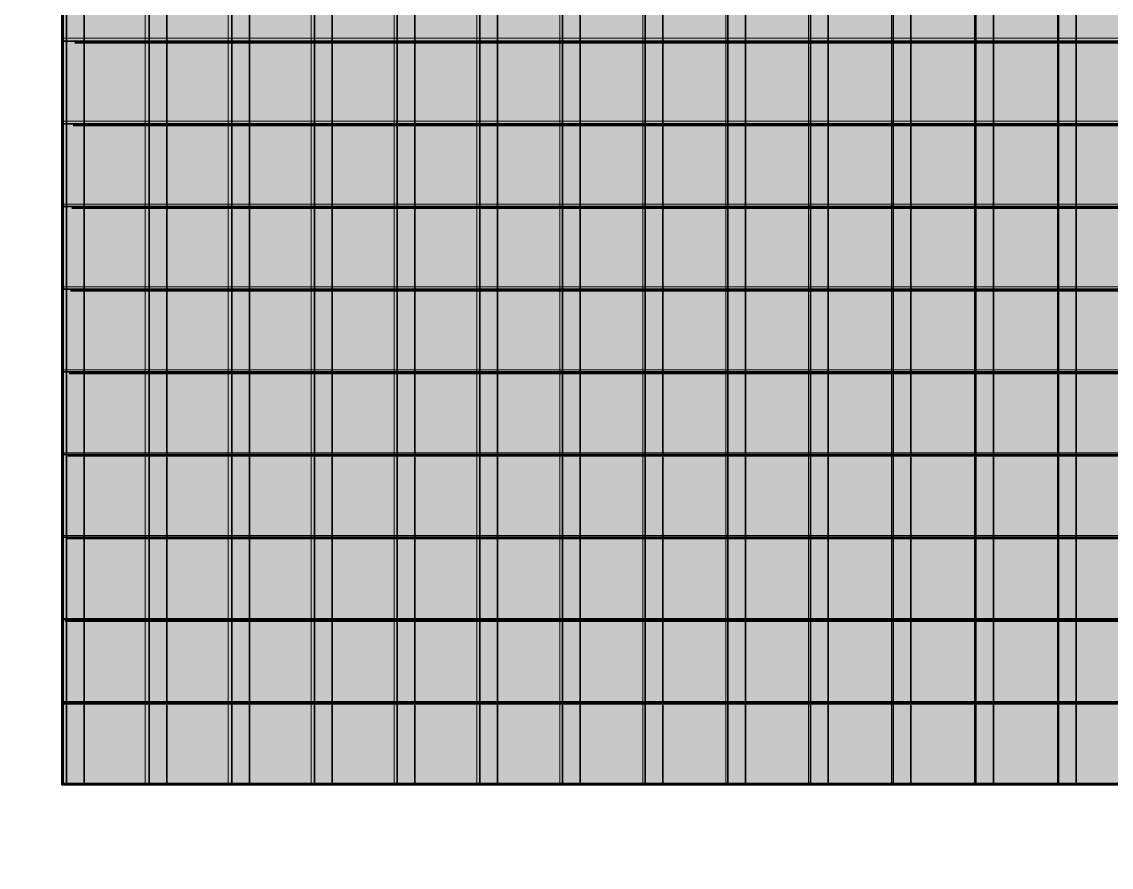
# Model space of a CAD drawing. Header units: millimetres. Extents: x -510890 to 418982, y -118257 to 141350.
# Drawn here: x -18495 to -11926, y -71686 to -66586 of the extents above; entities that cross this region are included whole.
import ezdxf

# ---------------------------------------------------------------- set-up
doc = ezdxf.new("R2010")
doc.units = ezdxf.units.MM
doc.layers.add('АР_Площадь контур', color=220, linetype='Continuous', lineweight=35, plot=False)

msp = doc.modelspace()

# ---------------------------------------------------------------- hatches: boundary and pattern name
at = {"layer": 'АР_Площадь контур', "true_color": 0x000000, "transparency": 33554687}
h = msp.add_hatch(dxfattribs=at)
h.set_pattern_fill('ANSI37', color=18, scale=157, angle=45, style=0)
h.set_pattern_definition([(90, (-128888, -126520.6), (-498.475, 0), []), (180, (-128888, -126520.6), (-6e-14, -498.475), [])])
h.paths.add_polyline_path([(-5550.5, -71165), (-18250.8, -71185.6), (-18250.5, -65060.7), (-15750.5, -65090.3), (-14850.5, -65066.3), (-14276.2, -65065.6), (-14276.2, -64764.9), (-13146.2, -64764.9), (-13146.2, -65064.9), (-12270.5, -65064.9), (-12270.3, -65064.1), (-11713.2, -65064.2), (-11688.4, -61856.6), (-5500.5, -61894.6)])
h = msp.add_hatch(dxfattribs=at)
h.set_pattern_fill('ANSI37', color=18, scale=157, angle=45, style=0)
h.set_pattern_definition([(90, (52165.44, -136001.33), (-498.475, 0), []), (180, (52165.44, -136001.33), (-6e-14, -498.475), [])])
h.paths.add_polyline_path([(-5550.8, -71185.6), (-18250.5, -71185.6), (-18148, -65035.6), (-11750.5, -65110.7), (-11700.8, -61875.6), (-5550.8, -61875.6), (-5550.8, -68685.7), (-5550.8, -69890.7)])
at = {"layer": 'АР_Площадь контур', "lineweight": 5, "ltscale": 300, "true_color": 0xb8b9bc, "transparency": 33554687}
h = msp.add_hatch(color=9, dxfattribs=at)
h.dxf.hatch_style = 1
h.paths.add_polyline_path([(-12250.5, -67685.7), (-12750.5, -67685.7)], flags=17)
h.paths.add_polyline_path([(-12250.5, -67185.7), (-12750.5, -67185.7), (-12750.5, -67685.7), (-12250.5, -67685.7)])
h.paths.add_polyline_path([(-12750.5, -67185.7), (-13250.5, -67185.7), (-13250.5, -67685.7), (-12750.5, -67685.7)])
h.paths.add_polyline_path([(-12750.5, -66185.7), (-13250.5, -66185.7), (-13250.5, -67185.7), (-12750.5, -67185.7)])
h.paths.add_polyline_path([(-13250.5, -66685.7), (-13750.5, -66685.7)], flags=17)
h.paths.add_polyline_path([(-13250.5, -66185.7), (-13750.5, -66185.7), (-13750.5, -66685.7), (-13250.5, -66685.7)])
h.paths.add_polyline_path([(-13750.5, -66185.7), (-14250.5, -66185.7), (-14250.5, -66685.7), (-13750.5, -66685.7)])
h.paths.add_polyline_path([(-13750.5, -65185.7), (-14250.5, -65185.7), (-14250.5, -66185.7), (-13750.5, -66185.7)])
h.paths.add_polyline_path([(-14250.5, -65685.7), (-14750.5, -65685.7)])
h.paths.add_polyline_path([(-14250.5, -65185.7), (-14750.5, -65185.7), (-14750.5, -65685.7), (-14250.5, -65685.7)])
h.paths.add_polyline_path([(-14750.5, -65185.7), (-15250.5, -65185.7), (-15250.5, -65685.7), (-14750.5, -65685.7)])
h.paths.add_polyline_path([(-15250.5, -64685.7), (-15750.5, -64685.7)])
h.paths.add_polyline_path([(-16250.5, -63685.7), (-16750.5, -63685.7)], flags=17)
h.paths.add_polyline_path([(-14750.5, -65035.6), (-15250.5, -65035.6), (-15250.5, -65185.7), (-14750.5, -65185.7)])
h = msp.add_hatch(color=9, dxfattribs=at)
h.dxf.hatch_style = 1
h.paths.add_polyline_path([(-17750.5, -65185.7), (-18250.5, -65185.7)], flags=17)
h.paths.add_polyline_path([(-17250.5, -65685.7), (-17750.5, -65685.7), (-17750.5, -66185.7), (-17250.5, -66185.7)])
h.paths.add_polyline_path([(-16750.5, -65685.7), (-17250.5, -65685.7), (-17250.5, -66185.7), (-16750.5, -66185.7)])
h.paths.add_polyline_path([(-16750.5, -66185.7), (-17250.5, -66185.7)], flags=17)
h.paths.add_polyline_path([(-16250.5, -65685.7), (-16750.5, -65685.7), (-16750.5, -66685.7), (-16250.5, -66685.7)])
h.paths.add_polyline_path([(-16250.5, -66685.7), (-16750.5, -66685.7), (-16750.5, -67185.7), (-16250.5, -67185.7)])
h.paths.add_polyline_path([(-15750.5, -66685.7), (-16250.5, -66685.7), (-16250.5, -67185.7), (-15750.5, -67185.7)])
h.paths.add_polyline_path([(-15750.5, -67185.7), (-16250.5, -67185.7)])
h.paths.add_polyline_path([(-15250.5, -66685.7), (-15750.5, -66685.7), (-15750.5, -67685.7), (-15250.5, -67685.7)])
h.paths.add_polyline_path([(-15250.5, -67685.7), (-15750.5, -67685.7), (-15750.5, -68185.7), (-15250.5, -68185.7)])
h.paths.add_polyline_path([(-14750.5, -67685.7), (-15250.5, -67685.7), (-15250.5, -68185.7), (-14750.5, -68185.7)])
h.paths.add_polyline_path([(-14750.5, -68185.7), (-15250.5, -68185.7)], flags=17)
h.paths.add_polyline_path([(-14250.5, -67685.7), (-14750.5, -67685.7), (-14750.5, -68685.7), (-14250.5, -68685.7)])
h.paths.add_polyline_path([(-14250.5, -68685.7), (-14750.5, -68685.7), (-14750.5, -69185.7), (-14250.5, -69185.7)])
h.paths.add_polyline_path([(-13750.5, -68685.7), (-14250.5, -68685.7), (-14250.5, -69185.7), (-13750.5, -69185.7)])
h.paths.add_polyline_path([(-13750.5, -69185.7), (-14250.5, -69185.7)], flags=17)
h.paths.add_polyline_path([(-13250.5, -68685.7), (-13750.5, -68685.7), (-13750.5, -69685.7), (-13250.5, -69685.7)])
h.paths.add_polyline_path([(-13250.5, -69685.7), (-13750.5, -69685.7), (-13750.5, -70185.7), (-13250.5, -70185.7)])
h.paths.add_polyline_path([(-12750.5, -69685.7), (-13250.5, -69685.7), (-13250.5, -70185.7), (-12750.5, -70185.7)])
h.paths.add_polyline_path([(-12750.5, -70185.7), (-12750.5, -70685.7)], flags=17)
h.paths.add_polyline_path([(-12250.5, -69685.7), (-12750.5, -69685.7), (-12750.5, -70685.7), (-12250.5, -70685.7)])
h.paths.add_polyline_path([(-12250.5, -70685.7), (-12750.5, -70685.7), (-12750.5, -71185.7), (-12250.5, -71185.7)])
h.paths.add_polyline_path([(-17250.5, -65035.6), (-17750.5, -65035.6), (-17750.5, -65685.7), (-17250.5, -65685.7)])
h.paths.add_polyline_path([(-17750.5, -65035.6), (-18250.5, -65035.6), (-18250.5, -65185.7), (-17750.5, -65185.7)])
at = {"layer": 'АР_Площадь контур', "lineweight": 5, "ltscale": 300, "true_color": 0x828487, "transparency": 33554687}
h = msp.add_hatch(color=252, dxfattribs=at)
h.dxf.hatch_style = 1
h.paths.add_polyline_path([(-12750.5, -70685.7), (-13250.5, -70685.7), (-13250.5, -71185.7), (-12750.5, -71185.7)])
h.paths.add_polyline_path([(-12750.5, -70185.7), (-13250.5, -70185.7), (-13250.5, -70685.7), (-12750.5, -70685.7)])
h.paths.add_polyline_path([(-13250.5, -70185.7), (-13750.5, -70185.7), (-13750.5, -70685.7), (-13250.5, -70685.7)])
h.paths.add_polyline_path([(-13750.5, -70185.7), (-14250.5, -70185.7), (-14250.5, -70685.7), (-13750.5, -70685.7)])
h.paths.add_polyline_path([(-13750.5, -69685.7), (-14250.5, -69685.7), (-14250.5, -70185.7), (-13750.5, -70185.7)])
h.paths.add_polyline_path([(-13750.5, -69185.7), (-14250.5, -69185.7), (-14250.5, -69685.7), (-13750.5, -69685.7)])
h.paths.add_polyline_path([(-14250.5, -69185.7), (-14750.5, -69185.7), (-14750.5, -69685.7), (-14250.5, -69685.7)])
h.paths.add_polyline_path([(-14750.5, -69185.7), (-15250.5, -69185.7), (-15250.5, -69685.7), (-14750.5, -69685.7)])
h.paths.add_polyline_path([(-14750.5, -68685.7), (-15250.5, -68685.7), (-15250.5, -69185.7), (-14750.5, -69185.7)])
h.paths.add_polyline_path([(-14750.5, -68185.7), (-15250.5, -68185.7), (-15250.5, -68685.7), (-14750.5, -68685.7)])
h.paths.add_polyline_path([(-15250.5, -68185.7), (-15750.5, -68185.7), (-15750.5, -68685.7), (-15250.5, -68685.7)])
h.paths.add_polyline_path([(-15750.5, -68185.7), (-16250.5, -68185.7), (-16250.5, -68685.7), (-15750.5, -68685.7)])
h.paths.add_polyline_path([(-15750.5, -67685.7), (-16250.5, -67685.7), (-16250.5, -68185.7), (-15750.5, -68185.7)])
h.paths.add_polyline_path([(-15750.5, -67185.7), (-16250.5, -67185.7), (-16250.5, -67685.7), (-15750.5, -67685.7)])
h.paths.add_polyline_path([(-16250.5, -67185.7), (-16750.5, -67185.7), (-16750.5, -67685.7), (-16250.5, -67685.7)])
h.paths.add_polyline_path([(-16750.5, -67185.7), (-17250.5, -67185.7), (-17250.5, -67685.7), (-16750.5, -67685.7)])
h.paths.add_polyline_path([(-16750.5, -66685.7), (-17250.5, -66685.7), (-17250.5, -67185.7), (-16750.5, -67185.7)])
h.paths.add_polyline_path([(-16750.5, -66185.7), (-17250.5, -66185.7), (-17250.5, -66685.7), (-16750.5, -66685.7)])
h.paths.add_polyline_path([(-17250.5, -66185.7), (-17750.5, -66185.7), (-17750.5, -66685.7), (-17250.5, -66685.7)])
h.paths.add_polyline_path([(-17750.5, -66185.7), (-18250.5, -66185.7), (-18250.5, -66685.7), (-17750.5, -66685.7)])
h.paths.add_polyline_path([(-17750.5, -65685.7), (-18250.5, -65685.7), (-18250.5, -66185.7), (-17750.5, -66185.7)])
h.paths.add_polyline_path([(-17750.5, -65254.9), (-18250.5, -65254.9), (-18250.5, -65685.7), (-17750.5, -65685.7)])
h.paths.add_polyline_path([(-17750.5, -65185.7), (-18250.5, -65185.7), (-18250.5, -65254.9), (-17750.5, -65254.9)])
h = msp.add_hatch(color=252, dxfattribs=at)
h.dxf.hatch_style = 1
h.paths.add_polyline_path([(-6750.5, -70685.7), (-7250.5, -70685.7), (-7250.5, -71185.7), (-6750.5, -71185.7)])
h.paths.add_polyline_path([(-6750.5, -70185.7), (-7250.5, -70185.7), (-7250.5, -70685.7), (-6750.5, -70685.7)])
h.paths.add_polyline_path([(-7250.5, -70185.7), (-7750.5, -70185.7), (-7750.5, -70685.7), (-7250.5, -70685.7)])
h.paths.add_polyline_path([(-7750.5, -70185.7), (-8250.5, -70185.7), (-8250.5, -70685.7), (-7750.5, -70685.7)])
h.paths.add_polyline_path([(-7750.5, -69685.7), (-8250.5, -69685.7), (-8250.5, -70185.7), (-7750.5, -70185.7)])
h.paths.add_polyline_path([(-7750.5, -69185.7), (-8250.5, -69185.7), (-8250.5, -69685.7), (-7750.5, -69685.7)])
h.paths.add_polyline_path([(-8250.5, -69185.7), (-8750.5, -69185.7), (-8750.5, -69685.7), (-8250.5, -69685.7)])
h.paths.add_polyline_path([(-8750.5, -69185.7), (-9250.5, -69185.7), (-9250.5, -69685.7), (-8750.5, -69685.7)])
h.paths.add_polyline_path([(-8750.5, -68685.7), (-9250.5, -68685.7), (-9250.5, -69185.7), (-8750.5, -69185.7)])
h.paths.add_polyline_path([(-8750.5, -68185.7), (-9250.5, -68185.7), (-9250.5, -68685.7), (-8750.5, -68685.7)])
h.paths.add_polyline_path([(-9250.5, -68185.7), (-9750.5, -68185.7), (-9750.5, -68685.7), (-9250.5, -68685.7)])
h.paths.add_polyline_path([(-9750.5, -68185.7), (-10250.5, -68185.7), (-10250.5, -68685.7), (-9750.5, -68685.7)])
h.paths.add_polyline_path([(-9750.5, -67685.7), (-10250.5, -67685.7), (-10250.5, -68185.7), (-9750.5, -68185.7)])
h.paths.add_polyline_path([(-9750.5, -67185.7), (-10250.5, -67185.7), (-10250.5, -67685.7), (-9750.5, -67685.7)])
h.paths.add_polyline_path([(-10250.5, -67185.7), (-10750.5, -67185.7), (-10750.5, -67685.7), (-10250.5, -67685.7)])
h.paths.add_polyline_path([(-10750.5, -67185.7), (-11250.5, -67185.7), (-11250.5, -67685.7), (-10750.5, -67685.7)])
h.paths.add_polyline_path([(-10750.5, -66685.7), (-11250.5, -66685.7), (-11250.5, -67185.7), (-10750.5, -67185.7)])
h.paths.add_polyline_path([(-10750.5, -66185.7), (-11250.5, -66185.7), (-11250.5, -66685.7), (-10750.5, -66685.7)])
h.paths.add_polyline_path([(-11250.5, -66185.7), (-11750.5, -66185.7), (-11750.5, -66685.7), (-11250.5, -66685.7)])
h.paths.add_polyline_path([(-11750.5, -66185.7), (-12250.5, -66185.7), (-12250.5, -66685.7), (-11750.5, -66685.7)])
h.paths.add_polyline_path([(-11750.5, -65685.7), (-12250.5, -65685.7), (-12250.5, -66185.7), (-11750.5, -66185.7)])
h.paths.add_polyline_path([(-11750.5, -65254.9), (-12250.5, -65254.9), (-12250.5, -65685.7), (-11750.5, -65685.7)])
h.paths.add_polyline_path([(-11750.5, -65185.7), (-12250.5, -65185.7), (-12250.5, -65254.9), (-11750.5, -65254.9)])
at = {"layer": 'АР_Площадь контур', "lineweight": 5, "ltscale": 300, "transparency": 33554687}
h = msp.add_hatch(color=252, dxfattribs=at)
h.dxf.hatch_style = 1
h.paths.add_polyline_path([(-15750.5, -66185.7), (-16250.5, -66185.7), (-16250.5, -66685.7), (-15750.5, -66685.7)])
h = msp.add_hatch(color=252, dxfattribs=at)
h.dxf.hatch_style = 1
h.paths.add_polyline_path([(-15250.5, -66185.7), (-15750.5, -66185.7), (-15750.5, -66685.7), (-15250.5, -66685.7)])
h = msp.add_hatch(color=252, dxfattribs=at)
h.dxf.hatch_style = 1
h.paths.add_polyline_path([(-14750.5, -66185.7), (-15250.5, -66185.7), (-15250.5, -66685.7), (-14750.5, -66685.7)])
at = {"layer": 'АР_Площадь контур', "lineweight": 5, "ltscale": 300, "true_color": 0x828487, "transparency": 33554687}
h = msp.add_hatch(color=252, dxfattribs=at)
h.dxf.hatch_style = 1
h.paths.add_polyline_path([(-14250.6, -66185.7), (-14750.6, -66185.7), (-14750.6, -66685.7), (-14250.6, -66685.7)])
at = {"layer": 'АР_Площадь контур', "lineweight": 5, "ltscale": 300, "transparency": 33554687}
h = msp.add_hatch(color=252, dxfattribs=at)
h.dxf.hatch_style = 1
h.paths.add_polyline_path([(-12250.5, -66185.7), (-12750.5, -66185.7), (-12750.5, -66685.7), (-12250.5, -66685.7)])
h = msp.add_hatch(color=252, dxfattribs=at)
h.dxf.hatch_style = 1
h.paths.add_polyline_path([(-17750.5, -66685.7), (-18250.5, -66685.7), (-18250.5, -67185.7), (-17750.5, -67185.7)])
h.paths.add_polyline_path([(-17750.5, -67185.7), (-18250.5, -67185.7)], flags=17)
h.paths.add_polyline_path([(-17250.5, -66685.7), (-17750.5, -66685.7), (-17750.5, -67685.7), (-17250.5, -67685.7)])
h.paths.add_polyline_path([(-17250.5, -67685.7), (-17750.5, -67685.7), (-17750.5, -68185.7), (-17250.5, -68185.7)])
h.paths.add_polyline_path([(-16750.5, -67685.7), (-17250.5, -67685.7), (-17250.5, -68185.7), (-16750.5, -68185.7)])
h.paths.add_polyline_path([(-16750.5, -68185.7), (-17250.5, -68185.7)], flags=17)
h.paths.add_polyline_path([(-16250.5, -67685.7), (-16750.5, -67685.7), (-16750.5, -68685.7), (-16250.5, -68685.7)])
h.paths.add_polyline_path([(-16250.5, -68685.7), (-16750.5, -68685.7), (-16750.5, -69185.7), (-16250.5, -69185.7)])
h.paths.add_polyline_path([(-15750.5, -68685.7), (-16250.5, -68685.7), (-16250.5, -69185.7), (-15750.5, -69185.7)])
h.paths.add_polyline_path([(-15750.5, -69185.7), (-16250.5, -69185.7)], flags=17)
h.paths.add_polyline_path([(-15250.5, -68685.7), (-15750.5, -68685.7), (-15750.5, -69685.7), (-15250.5, -69685.7)])
h.paths.add_polyline_path([(-15250.5, -69685.7), (-15750.5, -69685.7), (-15750.5, -70185.7), (-15250.5, -70185.7)])
h.paths.add_polyline_path([(-14750.5, -69685.7), (-15250.5, -69685.7), (-15250.5, -70185.7), (-14750.5, -70185.7)])
h.paths.add_polyline_path([(-14750.5, -70185.7), (-15250.5, -70185.7)], flags=17)
h.paths.add_polyline_path([(-14250.5, -69685.7), (-14750.5, -69685.7), (-14750.5, -70685.7), (-14250.5, -70685.7)])
h.paths.add_polyline_path([(-14250.5, -70685.7), (-14750.5, -70685.7), (-14750.5, -71185.7), (-14250.5, -71185.7)])
h.paths.add_polyline_path([(-13250.5, -70685.7), (-14250.5, -70685.7), (-14250.5, -71185.7), (-13250.5, -71185.7)])
h = msp.add_hatch(color=252, dxfattribs=at)
h.dxf.hatch_style = 1
h.paths.add_polyline_path([(-14750.5, -66685.7), (-15250.5, -66685.7), (-15250.5, -67185.7), (-14750.5, -67185.7)])
at = {"layer": 'АР_Площадь контур', "lineweight": 5, "ltscale": 300, "true_color": 0x828487, "transparency": 33554687}
h = msp.add_hatch(color=252, dxfattribs=at)
h.dxf.hatch_style = 1
h.paths.add_polyline_path([(-14250.6, -66685.7), (-14750.6, -66685.7), (-14750.6, -67185.7), (-14250.6, -67185.7)])
h = msp.add_hatch(color=252, dxfattribs=at)
h.dxf.hatch_style = 1
h.paths.add_polyline_path([(-13750.6, -66685.7), (-14250.6, -66685.7), (-14250.6, -67185.7), (-13750.6, -67185.7)])
h = msp.add_hatch(color=252, dxfattribs=at)
h.dxf.hatch_style = 1
h.paths.add_polyline_path([(-13250.6, -66685.7), (-13750.6, -66685.7), (-13750.6, -67185.7), (-13250.6, -67185.7)])
at = {"layer": 'АР_Площадь контур', "lineweight": 5, "ltscale": 300, "transparency": 33554687}
h = msp.add_hatch(color=252, dxfattribs=at)
h.dxf.hatch_style = 1
h.paths.add_polyline_path([(-12250.5, -66685.7), (-12750.5, -66685.7), (-12750.5, -67185.7), (-12250.5, -67185.7)])
h = msp.add_hatch(color=252, dxfattribs=at)
h.dxf.hatch_style = 1
h.paths.add_polyline_path([(-11750.5, -66685.7), (-12250.5, -66685.7), (-12250.5, -67185.7), (-11750.5, -67185.7)])
h.paths.add_polyline_path([(-11750.5, -67185.7), (-12250.5, -67185.7)], flags=17)
h.paths.add_polyline_path([(-11250.5, -66685.7), (-11750.5, -66685.7), (-11750.5, -67685.7), (-11250.5, -67685.7)])
h.paths.add_polyline_path([(-11250.5, -67685.7), (-11750.5, -67685.7), (-11750.5, -68185.7), (-11250.5, -68185.7)])
h.paths.add_polyline_path([(-10750.5, -67685.7), (-11250.5, -67685.7), (-11250.5, -68185.7), (-10750.5, -68185.7)])
h.paths.add_polyline_path([(-10750.5, -68185.7), (-11250.5, -68185.7)], flags=17)
h.paths.add_polyline_path([(-10250.5, -67685.7), (-10750.5, -67685.7), (-10750.5, -68685.7), (-10250.5, -68685.7)])
h.paths.add_polyline_path([(-10250.5, -68685.7), (-10750.5, -68685.7), (-10750.5, -69185.7), (-10250.5, -69185.7)])
h.paths.add_polyline_path([(-9750.5, -68685.7), (-10250.5, -68685.7), (-10250.5, -69185.7), (-9750.5, -69185.7)])
h.paths.add_polyline_path([(-9750.5, -69185.7), (-10250.5, -69185.7)], flags=17)
h.paths.add_polyline_path([(-9250.5, -68685.7), (-9750.5, -68685.7), (-9750.5, -69685.7), (-9250.5, -69685.7)])
h.paths.add_polyline_path([(-9250.5, -69685.7), (-9750.5, -69685.7), (-9750.5, -70185.7), (-9250.5, -70185.7)])
h.paths.add_polyline_path([(-8750.5, -69685.7), (-9250.5, -69685.7), (-9250.5, -70185.7), (-8750.5, -70185.7)])
h.paths.add_polyline_path([(-8750.5, -70185.7), (-9250.5, -70185.7)], flags=17)
h.paths.add_polyline_path([(-8250.5, -69685.7), (-8750.5, -69685.7), (-8750.5, -70685.7), (-8250.5, -70685.7)])
h.paths.add_polyline_path([(-8250.5, -70685.7), (-8750.5, -70685.7), (-8750.5, -71185.7), (-8250.5, -71185.7)])
h.paths.add_polyline_path([(-7250.5, -70685.7), (-8250.5, -70685.7), (-8250.5, -71185.7), (-7250.5, -71185.7)])
at = {"layer": 'АР_Площадь контур', "lineweight": 5, "ltscale": 300, "true_color": 0xb8b9bc, "transparency": 33554687}
h = msp.add_hatch(color=9, dxfattribs=at)
h.dxf.hatch_style = 1
h.paths.add_polyline_path([(-14750.5, -70685.7), (-15250.5, -70685.7), (-15250.5, -71185.7), (-14750.5, -71185.7)])
h.paths.add_polyline_path([(-14750.5, -70185.7), (-15250.5, -70185.7), (-15250.5, -70685.7), (-14750.5, -70685.7)])
h.paths.add_polyline_path([(-15250.5, -70185.7), (-15750.5, -70185.7), (-15750.5, -70685.7), (-15250.5, -70685.7)])
h.paths.add_polyline_path([(-15750.5, -70185.7), (-16250.5, -70185.7), (-16250.5, -70685.7), (-15750.5, -70685.7)])
h.paths.add_polyline_path([(-15750.5, -69685.7), (-16250.5, -69685.7), (-16250.5, -70185.7), (-15750.5, -70185.7)])
h.paths.add_polyline_path([(-15750.5, -69185.7), (-16250.5, -69185.7), (-16250.5, -69685.7), (-15750.5, -69685.7)])
h.paths.add_polyline_path([(-16250.5, -69185.7), (-16750.5, -69185.7), (-16750.5, -69685.7), (-16250.5, -69685.7)])
h.paths.add_polyline_path([(-16750.5, -69185.7), (-17250.5, -69185.7), (-17250.5, -69685.7), (-16750.5, -69685.7)])
h.paths.add_polyline_path([(-16750.5, -68685.7), (-17250.5, -68685.7), (-17250.5, -69185.7), (-16750.5, -69185.7)])
h.paths.add_polyline_path([(-16750.5, -68185.7), (-17250.5, -68185.7), (-17250.5, -68685.7), (-16750.5, -68685.7)])
h.paths.add_polyline_path([(-17250.5, -68185.7), (-17750.5, -68185.7), (-17750.5, -68685.7), (-17250.5, -68685.7)])
h.paths.add_polyline_path([(-17750.5, -68185.7), (-18250.5, -68185.7), (-18250.5, -68685.7), (-17750.5, -68685.7)])
h.paths.add_polyline_path([(-17750.5, -67685.7), (-18250.5, -67685.7), (-18250.5, -68185.7), (-17750.5, -68185.7)])
h.paths.add_polyline_path([(-17750.5, -67185.7), (-18250.5, -67185.7), (-18250.5, -67685.7), (-17750.5, -67685.7)])
at = {"layer": 'АР_Площадь контур', "lineweight": 5, "ltscale": 300, "transparency": 33554687}
h = msp.add_hatch(color=252, dxfattribs=at)
h.dxf.hatch_style = 1
h.paths.add_polyline_path([(-14750.5, -67185.7), (-15250.5, -67185.7), (-15250.5, -67685.7), (-14750.5, -67685.7)])
h = msp.add_hatch(color=252, dxfattribs=at)
h.dxf.hatch_style = 1
h.paths.add_polyline_path([(-14250.5, -67185.7), (-14750.5, -67185.7), (-14750.5, -67685.7), (-14250.5, -67685.7)])
h = msp.add_hatch(color=252, dxfattribs=at)
h.dxf.hatch_style = 1
h.paths.add_polyline_path([(-13750.5, -67185.7), (-14250.5, -67185.7), (-14250.5, -67685.7), (-13750.5, -67685.7)])
at = {"layer": 'АР_Площадь контур', "lineweight": 5, "ltscale": 300, "true_color": 0x828487, "transparency": 33554687}
h = msp.add_hatch(color=252, dxfattribs=at)
h.dxf.hatch_style = 1
h.paths.add_polyline_path([(-13250.6, -67185.7), (-13750.6, -67185.7), (-13750.6, -67685.7), (-13250.6, -67685.7)])
at = {"layer": 'АР_Площадь контур', "lineweight": 5, "ltscale": 300, "true_color": 0xb8b9bc, "transparency": 33554687}
h = msp.add_hatch(color=9, dxfattribs=at)
h.dxf.hatch_style = 1
h.paths.add_polyline_path([(-8750.5, -70685.7), (-9250.5, -70685.7), (-9250.5, -71185.7), (-8750.5, -71185.7)])
h.paths.add_polyline_path([(-8750.5, -70185.7), (-9250.5, -70185.7), (-9250.5, -70685.7), (-8750.5, -70685.7)])
h.paths.add_polyline_path([(-9250.5, -70185.7), (-9750.5, -70185.7), (-9750.5, -70685.7), (-9250.5, -70685.7)])
h.paths.add_polyline_path([(-9750.5, -70185.7), (-10250.5, -70185.7), (-10250.5, -70685.7), (-9750.5, -70685.7)])
h.paths.add_polyline_path([(-9750.5, -69685.7), (-10250.5, -69685.7), (-10250.5, -70185.7), (-9750.5, -70185.7)])
h.paths.add_polyline_path([(-9750.5, -69185.7), (-10250.5, -69185.7), (-10250.5, -69685.7), (-9750.5, -69685.7)])
h.paths.add_polyline_path([(-10250.5, -69185.7), (-10750.5, -69185.7), (-10750.5, -69685.7), (-10250.5, -69685.7)])
h.paths.add_polyline_path([(-10750.5, -69185.7), (-11250.5, -69185.7), (-11250.5, -69685.7), (-10750.5, -69685.7)])
h.paths.add_polyline_path([(-10750.5, -68685.7), (-11250.5, -68685.7), (-11250.5, -69185.7), (-10750.5, -69185.7)])
h.paths.add_polyline_path([(-10750.5, -68185.7), (-11250.5, -68185.7), (-11250.5, -68685.7), (-10750.5, -68685.7)])
h.paths.add_polyline_path([(-11250.5, -68185.7), (-11750.5, -68185.7), (-11750.5, -68685.7), (-11250.5, -68685.7)])
h.paths.add_polyline_path([(-11750.5, -68185.7), (-12250.5, -68185.7), (-12250.5, -68685.7), (-11750.5, -68685.7)])
h.paths.add_polyline_path([(-11750.5, -67685.7), (-12250.5, -67685.7), (-12250.5, -68185.7), (-11750.5, -68185.7)])
h.paths.add_polyline_path([(-11750.5, -67185.7), (-12250.5, -67185.7), (-12250.5, -67685.7), (-11750.5, -67685.7)])
at = {"layer": 'АР_Площадь контур', "lineweight": 5, "ltscale": 300, "transparency": 33554687}
h = msp.add_hatch(color=252, dxfattribs=at)
h.dxf.hatch_style = 1
h.paths.add_polyline_path([(-13750.5, -67685.7), (-14250.5, -67685.7), (-14250.5, -68185.7), (-13750.5, -68185.7)])
at = {"layer": 'АР_Площадь контур', "lineweight": 5, "ltscale": 300, "true_color": 0x828487, "transparency": 33554687}
h = msp.add_hatch(color=252, dxfattribs=at)
h.dxf.hatch_style = 1
h.paths.add_polyline_path([(-13250.6, -67685.7), (-13750.6, -67685.7), (-13750.6, -68185.7), (-13250.6, -68185.7)])
h = msp.add_hatch(color=252, dxfattribs=at)
h.dxf.hatch_style = 1
h.paths.add_polyline_path([(-12750.6, -67685.7), (-13250.6, -67685.7), (-13250.6, -68185.7), (-12750.6, -68185.7)])
h = msp.add_hatch(color=252, dxfattribs=at)
h.dxf.hatch_style = 1
h.paths.add_polyline_path([(-12250.6, -67685.7), (-12750.6, -67685.7), (-12750.6, -68185.7), (-12250.6, -68185.7)])
at = {"layer": 'АР_Площадь контур', "lineweight": 5, "ltscale": 300, "transparency": 33554687}
h = msp.add_hatch(color=252, dxfattribs=at)
h.dxf.hatch_style = 1
h.paths.add_polyline_path([(-13750.5, -68185.7), (-14250.5, -68185.7), (-14250.5, -68685.7), (-13750.5, -68685.7)])
h = msp.add_hatch(color=252, dxfattribs=at)
h.dxf.hatch_style = 1
h.paths.add_polyline_path([(-13250.5, -68185.7), (-13750.5, -68185.7), (-13750.5, -68685.7), (-13250.5, -68685.7)])
h = msp.add_hatch(color=252, dxfattribs=at)
h.dxf.hatch_style = 1
h.paths.add_polyline_path([(-12750.5, -68185.7), (-13250.5, -68185.7), (-13250.5, -68685.7), (-12750.5, -68685.7)])
at = {"layer": 'АР_Площадь контур', "lineweight": 5, "ltscale": 300, "true_color": 0x828487, "transparency": 33554687}
h = msp.add_hatch(color=252, dxfattribs=at)
h.dxf.hatch_style = 1
h.paths.add_polyline_path([(-12250.6, -68185.7), (-12750.6, -68185.7), (-12750.6, -68685.7), (-12250.6, -68685.7)])
at = {"layer": 'АР_Площадь контур', "lineweight": 5, "ltscale": 300, "transparency": 33554687}
h = msp.add_hatch(color=252, dxfattribs=at)
h.dxf.hatch_style = 1
h.paths.add_polyline_path([(-19250.5, -68685.7), (-19750.5, -68685.7)], flags=17)
h.paths.add_polyline_path([(-18250.5, -69685.7), (-18750.5, -69685.7)], flags=17)
h.paths.add_polyline_path([(-17750.5, -69185.7), (-18250.5, -69185.7), (-18250.5, -70185.7), (-17750.5, -70185.7)])
h.paths.add_polyline_path([(-17750.5, -70185.7), (-18250.5, -70185.7), (-18250.5, -70685.7), (-17750.5, -70685.7)])
h.paths.add_polyline_path([(-17250.5, -70185.7), (-17750.5, -70185.7), (-17750.5, -70685.7), (-17250.5, -70685.7)])
h.paths.add_polyline_path([(-17250.5, -70685.7), (-17750.5, -70685.7)], flags=17)
h.paths.add_polyline_path([(-16750.5, -70185.7), (-17250.5, -70185.7), (-17250.5, -71185.7), (-16750.5, -71185.7)])
h.paths.add_polyline_path([(-16250.5, -71685.7), (-16750.5, -71685.7)], flags=17)
at = {"layer": 'АР_Площадь контур', "lineweight": 5, "ltscale": 300, "true_color": 0x828487, "transparency": 33554687}
h = msp.add_hatch(color=252, dxfattribs=at)
h.dxf.hatch_style = 1
h.paths.add_polyline_path([(-18250.8, -68686.1), (-18250.8, -69185.7), (-18250.5, -69185.7), (-18250.5, -68686.1)])
h = msp.add_hatch(color=252, dxfattribs=at)
h.dxf.hatch_style = 1
h.paths.add_polyline_path([(-17750.5, -69185.7), (-18250.5, -69185.7)])
h.paths.add_polyline_path([(-17250.5, -68685.7), (-17750.5, -68685.7), (-17750.5, -69685.7), (-17250.5, -69685.7)])
h.paths.add_polyline_path([(-17250.5, -69685.7), (-17750.5, -69685.7), (-17750.5, -70185.7), (-17250.5, -70185.7)])
h.paths.add_polyline_path([(-16250.5, -69685.7), (-17250.5, -69685.7), (-17250.5, -70185.7), (-16250.5, -70185.7)])
h.paths.add_polyline_path([(-17750.5, -68685.7), (-18250.5, -68685.7), (-18250.5, -69185.7), (-17750.5, -69185.7)])
h.paths.add_polyline_path([(-16750.5, -70185.7), (-16750.5, -70685.7)], flags=17)
h.paths.add_polyline_path([(-16250.5, -70238.2), (-16250.5, -70185.7), (-16586.6, -70185.7), (-16750.5, -70185.7), (-16750.5, -70685.7), (-16250.5, -70685.7)])
h.paths.add_polyline_path([(-16250.5, -70685.7), (-16750.5, -70685.7), (-16750.5, -71185.7), (-16250.5, -71185.7)])
h.paths.add_polyline_path([(-15250.5, -70685.7), (-16250.5, -70685.7), (-16250.5, -71185.7), (-15250.5, -71185.7)])
at = {"layer": 'АР_Площадь контур', "lineweight": 5, "ltscale": 300, "transparency": 33554687}
h = msp.add_hatch(color=252, dxfattribs=at)
h.dxf.hatch_style = 1
h.paths.add_polyline_path([(-13250.5, -68685.7), (-13750.5, -68685.7)], flags=17)
h.paths.add_polyline_path([(-12250.5, -69685.7), (-12750.5, -69685.7)], flags=17)
h.paths.add_polyline_path([(-11750.5, -69185.7), (-12250.5, -69185.7), (-12250.5, -70185.7), (-11750.5, -70185.7)])
h.paths.add_polyline_path([(-11750.5, -70185.7), (-12250.5, -70185.7), (-12250.5, -70685.7), (-11750.5, -70685.7)])
h.paths.add_polyline_path([(-11250.5, -70185.7), (-11750.5, -70185.7), (-11750.5, -70685.7), (-11250.5, -70685.7)])
h.paths.add_polyline_path([(-11250.5, -70685.7), (-11750.5, -70685.7)], flags=17)
h.paths.add_polyline_path([(-10750.5, -70185.7), (-11250.5, -70185.7), (-11250.5, -71185.7), (-10750.5, -71185.7)])
h.paths.add_polyline_path([(-10250.5, -71685.7), (-10750.5, -71685.7)], flags=17)
h = msp.add_hatch(color=252, dxfattribs=at)
h.dxf.hatch_style = 1
h.paths.add_polyline_path([(-12750.5, -68685.7), (-13250.5, -68685.7), (-13250.5, -69185.7), (-12750.5, -69185.7)])
at = {"layer": 'АР_Площадь контур', "lineweight": 5, "ltscale": 300, "true_color": 0x828487, "transparency": 33554687}
h = msp.add_hatch(color=252, dxfattribs=at)
h.dxf.hatch_style = 1
h.paths.add_polyline_path([(-12250.6, -68685.7), (-12750.6, -68685.7), (-12750.6, -69185.7), (-12250.6, -69185.7)])
h = msp.add_hatch(color=252, dxfattribs=at)
h.dxf.hatch_style = 1
h.paths.add_polyline_path([(-11750.5, -69185.7), (-12250.5, -69185.7)])
h.paths.add_polyline_path([(-11250.5, -68685.7), (-11750.5, -68685.7), (-11750.5, -69685.7), (-11250.5, -69685.7)])
h.paths.add_polyline_path([(-11250.5, -69685.7), (-11750.5, -69685.7), (-11750.5, -70185.7), (-11250.5, -70185.7)])
h.paths.add_polyline_path([(-10250.5, -69685.7), (-11250.5, -69685.7), (-11250.5, -70185.7), (-10250.5, -70185.7)])
h.paths.add_polyline_path([(-11750.5, -68685.7), (-12250.5, -68685.7), (-12250.5, -69185.7), (-11750.5, -69185.7)])
h.paths.add_polyline_path([(-10750.5, -70185.7), (-10750.5, -70685.7)], flags=17)
h.paths.add_polyline_path([(-10250.5, -70238.2), (-10250.5, -70185.7), (-10586.6, -70185.7), (-10750.5, -70185.7), (-10750.5, -70685.7), (-10250.5, -70685.7)])
h.paths.add_polyline_path([(-10250.5, -70685.7), (-10750.5, -70685.7), (-10750.5, -71185.7), (-10250.5, -71185.7)])
h.paths.add_polyline_path([(-9250.5, -70685.7), (-10250.5, -70685.7), (-10250.5, -71185.7), (-9250.5, -71185.7)])
at = {"layer": 'АР_Площадь контур', "lineweight": 5, "ltscale": 300, "transparency": 33554687}
h = msp.add_hatch(color=252, dxfattribs=at)
h.dxf.hatch_style = 1
h.paths.add_polyline_path([(-18250.8, -69185.7), (-18250.8, -69685.7), (-18250.5, -69685.7), (-18250.5, -69185.7)])
h = msp.add_hatch(color=252, dxfattribs=at)
h.dxf.hatch_style = 1
h.paths.add_polyline_path([(-12750.5, -69185.7), (-13250.5, -69185.7), (-13250.5, -69685.7), (-12750.5, -69685.7)])
h = msp.add_hatch(color=252, dxfattribs=at)
h.dxf.hatch_style = 1
h.paths.add_polyline_path([(-12250.5, -69185.7), (-12750.5, -69185.7), (-12750.5, -69685.7), (-12250.5, -69685.7)])
at = {"layer": 'АР_Площадь контур', "lineweight": 5, "ltscale": 300, "true_color": 0xc7c8ca, "transparency": 33554687}
h = msp.add_hatch(color=9, dxfattribs=at)
h.dxf.hatch_style = 1
h.paths.add_polyline_path([(-18250.8, -69685.7), (-18250.8, -70185.7), (-18250.5, -70185.7), (-18250.5, -69685.7)])
h = msp.add_hatch(color=9, dxfattribs=at)
h.dxf.hatch_style = 1
h.paths.add_polyline_path([(-18250.8, -71185.6), (-17850.9, -71185.7), (-17250.5, -71185.7), (-17250.5, -70685.7), (-18250.5, -70685.7), (-18250.5, -70837)])
h = msp.add_hatch(color=9, dxfattribs=at)
h.dxf.hatch_style = 1
h.paths.add_polyline_path([(-12250.8, -71185.6), (-11850.9, -71185.7), (-11250.5, -71185.7), (-11250.5, -70685.7), (-12250.5, -70685.7), (-12250.5, -70837)])

# ---------------------------------------------------------------- linework, layer by layer
at = {"layer": 'АР_Площадь контур', "lineweight": 60}
msp.add_lwpolyline([(-17094.7, -65035.6), (-17900.8, -65035.6), (-17900.8, -65435.6), (-18250.5, -65435.7), (-18250.5, -71185.6), (-5550.8, -71185.6), (-5550.8, -61875.6), (-11700.8, -61875.6), (-11700.8, -65035.6), (-15594.7, -65035.6)], dxfattribs=at)
at = {"layer": 'АР_Площадь контур', "lineweight": 5, "ltscale": 300}
for points in [[(-18250.8, -71185.6), (-18250.6, -65035.6)], [(-17750.5, -66685.7), (-17750.5, -66185.7), (-18250.5, -66185.7), (-18250.5, -66685.7), (-17750.5, -66685.7)], [(-17250.5, -66685.7), (-17250.5, -66185.7), (-17750.5, -66185.7), (-17750.5, -66685.7), (-17250.5, -66685.7)], [(-16750.5, -66685.7), (-16750.5, -66185.7), (-17250.5, -66185.7), (-17250.5, -66685.7), (-16750.5, -66685.7)], [(-16250.5, -66685.7), (-16250.5, -66185.7), (-16750.5, -66185.7), (-16750.5, -66685.7), (-16250.5, -66685.7)], [(-15750.5, -66685.7), (-15750.5, -66185.7), (-16250.5, -66185.7), (-16250.5, -66685.7), (-15750.5, -66685.7)], [(-15250.5, -66685.7), (-15250.5, -66185.7), (-15750.5, -66185.7), (-15750.5, -66685.7), (-15250.5, -66685.7)], [(-14750.5, -66685.7), (-14750.5, -66185.7), (-15250.5, -66185.7), (-15250.5, -66685.7), (-14750.5, -66685.7)], [(-14250.5, -66685.7), (-14250.5, -66185.7), (-14750.5, -66185.7), (-14750.5, -66685.7), (-14250.5, -66685.7)], [(-13750.5, -66685.7), (-13750.5, -66185.7), (-14250.5, -66185.7), (-14250.5, -66685.7), (-13750.5, -66685.7)], [(-13250.5, -66685.7), (-13250.5, -66185.7), (-13750.5, -66185.7), (-13750.5, -66685.7), (-13250.5, -66685.7)], [(-12750.5, -66685.7), (-12750.5, -66185.7), (-13250.5, -66185.7), (-13250.5, -66685.7), (-12750.5, -66685.7)], [(-12250.5, -66685.7), (-12250.5, -66185.7), (-12750.5, -66185.7), (-12750.5, -66685.7), (-12250.5, -66685.7)], [(-11750.5, -66685.7), (-11750.5, -66185.7), (-12250.5, -66185.7), (-12250.5, -66685.7), (-11750.5, -66685.7)], [(-17750.5, -67185.7), (-17750.5, -66685.7), (-18250.5, -66685.7), (-18250.5, -67185.7), (-17750.5, -67185.7)], [(-17250.5, -67185.7), (-17250.5, -66685.7), (-17750.5, -66685.7), (-17750.5, -67185.7), (-17250.5, -67185.7)], [(-16750.5, -67185.7), (-16750.5, -66685.7), (-17250.5, -66685.7), (-17250.5, -67185.7), (-16750.5, -67185.7)], [(-16250.5, -67185.7), (-16250.5, -66685.7), (-16750.5, -66685.7), (-16750.5, -67185.7), (-16250.5, -67185.7)], [(-15750.5, -67185.7), (-15750.5, -66685.7), (-16250.5, -66685.7), (-16250.5, -67185.7), (-15750.5, -67185.7)], [(-15250.5, -67185.7), (-15250.5, -66685.7), (-15750.5, -66685.7), (-15750.5, -67185.7), (-15250.5, -67185.7)], [(-14750.5, -67185.7), (-14750.5, -66685.7), (-15250.5, -66685.7), (-15250.5, -67185.7), (-14750.5, -67185.7)], [(-14250.5, -67185.7), (-14250.5, -66685.7), (-14750.5, -66685.7), (-14750.5, -67185.7), (-14250.5, -67185.7)], [(-13750.5, -67185.7), (-13750.5, -66685.7), (-14250.5, -66685.7), (-14250.5, -67185.7), (-13750.5, -67185.7)], [(-13250.5, -67185.7), (-13250.5, -66685.7), (-13750.5, -66685.7), (-13750.5, -67185.7), (-13250.5, -67185.7)], [(-12750.5, -67185.7), (-12750.5, -66685.7), (-13250.5, -66685.7), (-13250.5, -67185.7), (-12750.5, -67185.7)], [(-12250.5, -67185.7), (-12250.5, -66685.7), (-12750.5, -66685.7), (-12750.5, -67185.7), (-12250.5, -67185.7)], [(-11750.5, -67185.7), (-11750.5, -66685.7), (-12250.5, -66685.7), (-12250.5, -67185.7), (-11750.5, -67185.7)], [(-17750.5, -67685.7), (-17750.5, -67185.7), (-18250.5, -67185.7), (-18250.5, -67685.7), (-17750.5, -67685.7)], [(-17250.5, -67685.7), (-17250.5, -67185.7), (-17750.5, -67185.7), (-17750.5, -67685.7), (-17250.5, -67685.7)], [(-16750.5, -67685.7), (-16750.5, -67185.7), (-17250.5, -67185.7), (-17250.5, -67685.7), (-16750.5, -67685.7)], [(-16250.5, -67685.7), (-16250.5, -67185.7), (-16750.5, -67185.7), (-16750.5, -67685.7), (-16250.5, -67685.7)], [(-15750.5, -67685.7), (-15750.5, -67185.7), (-16250.5, -67185.7), (-16250.5, -67685.7), (-15750.5, -67685.7)], [(-15250.5, -67685.7), (-15250.5, -67185.7), (-15750.5, -67185.7), (-15750.5, -67685.7), (-15250.5, -67685.7)], [(-14750.5, -67685.7), (-14750.5, -67185.7), (-15250.5, -67185.7), (-15250.5, -67685.7), (-14750.5, -67685.7)], [(-14250.5, -67685.7), (-14250.5, -67185.7), (-14750.5, -67185.7), (-14750.5, -67685.7), (-14250.5, -67685.7)], [(-13750.5, -67685.7), (-13750.5, -67185.7), (-14250.5, -67185.7), (-14250.5, -67685.7), (-13750.5, -67685.7)], [(-13250.5, -67685.7), (-13250.5, -67185.7), (-13750.5, -67185.7), (-13750.5, -67685.7), (-13250.5, -67685.7)], [(-12750.5, -67685.7), (-12750.5, -67185.7), (-13250.5, -67185.7), (-13250.5, -67685.7), (-12750.5, -67685.7)], [(-12250.5, -67685.7), (-12250.5, -67185.7), (-12750.5, -67185.7), (-12750.5, -67685.7), (-12250.5, -67685.7)], [(-11750.5, -67685.7), (-11750.5, -67185.7), (-12250.5, -67185.7), (-12250.5, -67685.7), (-11750.5, -67685.7)], [(-17750.5, -68185.7), (-17750.5, -67685.7), (-18250.5, -67685.7), (-18250.5, -68185.7), (-17750.5, -68185.7)], [(-17250.5, -68185.7), (-17250.5, -67685.7), (-17750.5, -67685.7), (-17750.5, -68185.7), (-17250.5, -68185.7)], [(-16750.5, -68185.7), (-16750.5, -67685.7), (-17250.5, -67685.7), (-17250.5, -68185.7), (-16750.5, -68185.7)], [(-16250.5, -68185.7), (-16250.5, -67685.7), (-16750.5, -67685.7), (-16750.5, -68185.7), (-16250.5, -68185.7)], [(-15750.5, -68185.7), (-15750.5, -67685.7), (-16250.5, -67685.7), (-16250.5, -68185.7), (-15750.5, -68185.7)], [(-15250.5, -68185.7), (-15250.5, -67685.7), (-15750.5, -67685.7), (-15750.5, -68185.7), (-15250.5, -68185.7)], [(-14750.5, -68185.7), (-14750.5, -67685.7), (-15250.5, -67685.7), (-15250.5, -68185.7), (-14750.5, -68185.7)], [(-14250.5, -68185.7), (-14250.5, -67685.7), (-14750.5, -67685.7), (-14750.5, -68185.7), (-14250.5, -68185.7)], [(-13750.5, -68185.7), (-13750.5, -67685.7), (-14250.5, -67685.7), (-14250.5, -68185.7), (-13750.5, -68185.7)], [(-13250.5, -68185.7), (-13250.5, -67685.7), (-13750.5, -67685.7), (-13750.5, -68185.7), (-13250.5, -68185.7)], [(-12750.5, -68185.7), (-12750.5, -67685.7), (-13250.5, -67685.7), (-13250.5, -68185.7), (-12750.5, -68185.7)], [(-12250.5, -68185.7), (-12250.5, -67685.7), (-12750.5, -67685.7), (-12750.5, -68185.7), (-12250.5, -68185.7)], [(-11750.5, -68185.7), (-11750.5, -67685.7), (-12250.5, -67685.7), (-12250.5, -68185.7), (-11750.5, -68185.7)], [(-17750.5, -68685.7), (-17750.5, -68185.7), (-18250.5, -68185.7), (-18250.5, -68685.7), (-17750.5, -68685.7)], [(-17250.5, -68685.7), (-17250.5, -68185.7), (-17750.5, -68185.7), (-17750.5, -68685.7), (-17250.5, -68685.7)], [(-16750.5, -68685.7), (-16750.5, -68185.7), (-17250.5, -68185.7), (-17250.5, -68685.7), (-16750.5, -68685.7)], [(-16250.5, -68685.7), (-16250.5, -68185.7), (-16750.5, -68185.7), (-16750.5, -68685.7), (-16250.5, -68685.7)], [(-15750.5, -68685.7), (-15750.5, -68185.7), (-16250.5, -68185.7), (-16250.5, -68685.7), (-15750.5, -68685.7)], [(-15250.5, -68685.7), (-15250.5, -68185.7), (-15750.5, -68185.7), (-15750.5, -68685.7), (-15250.5, -68685.7)], [(-14750.5, -68685.7), (-14750.5, -68185.7), (-15250.5, -68185.7), (-15250.5, -68685.7), (-14750.5, -68685.7)], [(-14250.5, -68685.7), (-14250.5, -68185.7), (-14750.5, -68185.7), (-14750.5, -68685.7), (-14250.5, -68685.7)], [(-13750.5, -68685.7), (-13750.5, -68185.7), (-14250.5, -68185.7), (-14250.5, -68685.7), (-13750.5, -68685.7)], [(-13250.5, -68685.7), (-13250.5, -68185.7), (-13750.5, -68185.7), (-13750.5, -68685.7), (-13250.5, -68685.7)], [(-12750.5, -68685.7), (-12750.5, -68185.7), (-13250.5, -68185.7), (-13250.5, -68685.7), (-12750.5, -68685.7)], [(-12250.5, -68685.7), (-12250.5, -68185.7), (-12750.5, -68185.7), (-12750.5, -68685.7), (-12250.5, -68685.7)], [(-11750.5, -68685.7), (-11750.5, -68185.7), (-12250.5, -68185.7), (-12250.5, -68685.7), (-11750.5, -68685.7)], [(-17750.5, -69185.7), (-17750.5, -68685.7), (-18250.5, -68685.7), (-18250.5, -69185.7), (-17750.5, -69185.7)], [(-17250.5, -69185.7), (-17250.5, -68685.7), (-17750.5, -68685.7), (-17750.5, -69185.7), (-17250.5, -69185.7)], [(-16750.5, -69185.7), (-16750.5, -68685.7), (-17250.5, -68685.7), (-17250.5, -69185.7), (-16750.5, -69185.7)], [(-16250.5, -69185.7), (-16250.5, -68685.7), (-16750.5, -68685.7), (-16750.5, -69185.7), (-16250.5, -69185.7)], [(-15750.5, -69185.7), (-15750.5, -68685.7), (-16250.5, -68685.7), (-16250.5, -69185.7), (-15750.5, -69185.7)], [(-15250.5, -69185.7), (-15250.5, -68685.7), (-15750.5, -68685.7), (-15750.5, -69185.7), (-15250.5, -69185.7)], [(-14750.5, -69185.7), (-14750.5, -68685.7), (-15250.5, -68685.7), (-15250.5, -69185.7), (-14750.5, -69185.7)], [(-14250.5, -69185.7), (-14250.5, -68685.7), (-14750.5, -68685.7), (-14750.5, -69185.7), (-14250.5, -69185.7)], [(-13750.5, -69185.7), (-13750.5, -68685.7), (-14250.5, -68685.7), (-14250.5, -69185.7), (-13750.5, -69185.7)], [(-13250.5, -69185.7), (-13250.5, -68685.7), (-13750.5, -68685.7), (-13750.5, -69185.7), (-13250.5, -69185.7)], [(-12750.5, -69185.7), (-12750.5, -68685.7), (-13250.5, -68685.7), (-13250.5, -69185.7), (-12750.5, -69185.7)], [(-12250.5, -69185.7), (-12250.5, -68685.7), (-12750.5, -68685.7), (-12750.5, -69185.7), (-12250.5, -69185.7)], [(-11750.5, -69185.7), (-11750.5, -68685.7), (-12250.5, -68685.7), (-12250.5, -69185.7), (-11750.5, -69185.7)], [(-17750.5, -69685.7), (-17750.5, -69185.7), (-18250.5, -69185.7), (-18250.5, -69685.7), (-17750.5, -69685.7)], [(-17250.5, -69685.7), (-17250.5, -69185.7), (-17750.5, -69185.7), (-17750.5, -69685.7), (-17250.5, -69685.7)], [(-16750.5, -69685.7), (-16750.5, -69185.7), (-17250.5, -69185.7), (-17250.5, -69685.7), (-16750.5, -69685.7)], [(-16250.5, -69685.7), (-16250.5, -69185.7), (-16750.5, -69185.7), (-16750.5, -69685.7), (-16250.5, -69685.7)], [(-15250.5, -69685.7), (-15250.5, -69185.7), (-15750.5, -69185.7), (-15750.5, -69685.7), (-15250.5, -69685.7)], [(-14750.5, -69685.7), (-14750.5, -69185.7), (-15250.5, -69185.7), (-15250.5, -69685.7), (-14750.5, -69685.7)], [(-14250.5, -69685.7), (-14250.5, -69185.7), (-14750.5, -69185.7), (-14750.5, -69685.7), (-14250.5, -69685.7)], [(-13750.5, -69685.7), (-13750.5, -69185.7), (-14250.5, -69185.7), (-14250.5, -69685.7), (-13750.5, -69685.7)], [(-13250.5, -69685.7), (-13250.5, -69185.7), (-13750.5, -69185.7), (-13750.5, -69685.7), (-13250.5, -69685.7)], [(-12750.5, -69685.7), (-12750.5, -69185.7), (-13250.5, -69185.7), (-13250.5, -69685.7), (-12750.5, -69685.7)], [(-12250.5, -69685.7), (-12250.5, -69185.7), (-12750.5, -69185.7), (-12750.5, -69685.7), (-12250.5, -69685.7)], [(-11750.5, -69685.7), (-11750.5, -69185.7), (-12250.5, -69185.7), (-12250.5, -69685.7), (-11750.5, -69685.7)], [(-17750.5, -70185.7), (-17750.5, -69685.7), (-18250.5, -69685.7), (-18250.5, -70185.7), (-17750.5, -70185.7)], [(-17250.5, -70185.7), (-17250.5, -69685.7), (-17750.5, -69685.7), (-17750.5, -70185.7), (-17250.5, -70185.7)], [(-16750.5, -70185.7), (-16750.5, -69685.7), (-17250.5, -69685.7), (-17250.5, -70185.7), (-16750.5, -70185.7)], [(-16250.5, -70185.7), (-16250.5, -69685.7), (-16750.5, -69685.7), (-16750.5, -70185.7), (-16250.5, -70185.7)], [(-15750.5, -70185.7), (-15750.5, -69685.7), (-16250.5, -69685.7), (-16250.5, -70185.7), (-15750.5, -70185.7)], [(-15250.5, -70185.7), (-15250.5, -69685.7), (-15750.5, -69685.7), (-15750.5, -70185.7), (-15250.5, -70185.7)], [(-14750.5, -70185.7), (-14750.5, -69685.7), (-15250.5, -69685.7), (-15250.5, -70185.7), (-14750.5, -70185.7)], [(-14250.5, -70185.7), (-14250.5, -69685.7), (-14750.5, -69685.7), (-14750.5, -70185.7), (-14250.5, -70185.7)], [(-13750.5, -70185.7), (-13750.5, -69685.7), (-14250.5, -69685.7), (-14250.5, -70185.7), (-13750.5, -70185.7)], [(-13250.5, -70185.7), (-13250.5, -69685.7), (-13750.5, -69685.7), (-13750.5, -70185.7), (-13250.5, -70185.7)], [(-12750.5, -70185.7), (-12750.5, -69685.7), (-13250.5, -69685.7), (-13250.5, -70185.7), (-12750.5, -70185.7)], [(-12250.5, -70185.7), (-12250.5, -69685.7), (-12750.5, -69685.7), (-12750.5, -70185.7), (-12250.5, -70185.7)], [(-11750.5, -70185.7), (-11750.5, -69685.7), (-12250.5, -69685.7), (-12250.5, -70185.7), (-11750.5, -70185.7)], [(-17750.5, -70685.7), (-17750.5, -70185.7), (-18250.5, -70185.7), (-18250.5, -70685.7), (-17750.5, -70685.7)], [(-17250.5, -70685.7), (-17250.5, -70185.7), (-17750.5, -70185.7), (-17750.5, -70685.7), (-17250.5, -70685.7)], [(-16750.5, -70685.7), (-16750.5, -70185.7), (-17250.5, -70185.7), (-17250.5, -70685.7), (-16750.5, -70685.7)], [(-16250.5, -70685.7), (-16250.5, -70185.7), (-16750.5, -70185.7), (-16750.5, -70685.7), (-16250.5, -70685.7)], [(-15750.5, -70685.7), (-15750.5, -70185.7), (-16250.5, -70185.7), (-16250.5, -70685.7), (-15750.5, -70685.7)], [(-15250.5, -70685.7), (-15250.5, -70185.7), (-15750.5, -70185.7), (-15750.5, -70685.7), (-15250.5, -70685.7)], [(-14750.5, -70685.7), (-14750.5, -70185.7), (-15250.5, -70185.7), (-15250.5, -70685.7), (-14750.5, -70685.7)], [(-14250.5, -70685.7), (-14250.5, -70185.7), (-14750.5, -70185.7), (-14750.5, -70685.7), (-14250.5, -70685.7)], [(-13750.5, -70685.7), (-13750.5, -70185.7), (-14250.5, -70185.7), (-14250.5, -70685.7), (-13750.5, -70685.7)], [(-13250.5, -70685.7), (-13250.5, -70185.7), (-13750.5, -70185.7), (-13750.5, -70685.7), (-13250.5, -70685.7)], [(-12750.5, -70685.7), (-12750.5, -70185.7), (-13250.5, -70185.7), (-13250.5, -70685.7), (-12750.5, -70685.7)], [(-12250.5, -70685.7), (-12250.5, -70185.7), (-12750.5, -70185.7), (-12750.5, -70685.7), (-12250.5, -70685.7)], [(-11750.5, -70685.7), (-11750.5, -70185.7), (-12250.5, -70185.7), (-12250.5, -70685.7), (-11750.5, -70685.7)], [(-17750.5, -71185.7), (-17750.5, -70685.7), (-18250.5, -70685.7), (-18250.5, -70837)], [(-17250.5, -71185.7), (-17250.5, -70685.7), (-17750.5, -70685.7), (-17750.5, -71185.7), (-17250.5, -71185.7)], [(-16750.5, -71185.7), (-16750.5, -70685.7), (-17250.5, -70685.7), (-17250.5, -71185.7), (-16750.5, -71185.7)], [(-16250.5, -71185.7), (-16250.5, -70685.7), (-16750.5, -70685.7), (-16750.5, -71185.7), (-16250.5, -71185.7)], [(-15750.5, -71185.7), (-15750.5, -70685.7), (-16250.5, -70685.7), (-16250.5, -71185.7), (-15750.5, -71185.7)], [(-15250.5, -71185.7), (-15250.5, -70685.7), (-15750.5, -70685.7), (-15750.5, -71185.7), (-15250.5, -71185.7)], [(-14750.5, -71185.7), (-14750.5, -70685.7), (-15250.5, -70685.7), (-15250.5, -71185.7), (-14750.5, -71185.7)], [(-14250.5, -71185.7), (-14250.5, -70685.7), (-14750.5, -70685.7), (-14750.5, -71185.7), (-14250.5, -71185.7)], [(-13750.5, -71185.7), (-13750.5, -70685.7), (-14250.5, -70685.7), (-14250.5, -71185.7), (-13750.5, -71185.7)], [(-13250.5, -71185.7), (-13250.5, -70685.7), (-13750.5, -70685.7), (-13750.5, -71185.7), (-13250.5, -71185.7)], [(-12750.5, -71185.7), (-12750.5, -70685.7), (-13250.5, -70685.7), (-13250.5, -71185.7), (-12750.5, -71185.7)], [(-12250.5, -71185.7), (-12250.5, -70685.7), (-12750.5, -70685.7), (-12750.5, -71185.7), (-12250.5, -71185.7)], [(-11750.5, -71185.7), (-11750.5, -70685.7), (-12250.5, -70685.7), (-12250.5, -70837)], [(-17850.9, -71185.7), (-17750.5, -71185.7)]]:
    msp.add_lwpolyline(points, dxfattribs=at)
at = {"layer": 'АР_Площадь контур', "lineweight": 5}
for points in [[(-18250.8, -69185.7), (-18250.5, -69185.7), (-18250.5, -68685.7), (-18250.8, -68685.7)], [(-18250.8, -69685.7), (-18250.5, -69685.7), (-18250.5, -69185.7), (-18250.8, -69185.7)], [(-18250.8, -70185.7), (-18250.5, -70185.7), (-18250.5, -69685.7), (-18250.8, -69685.7)]]:
    msp.add_lwpolyline(points, dxfattribs=at)

doc.saveas('drawing.dxf')
